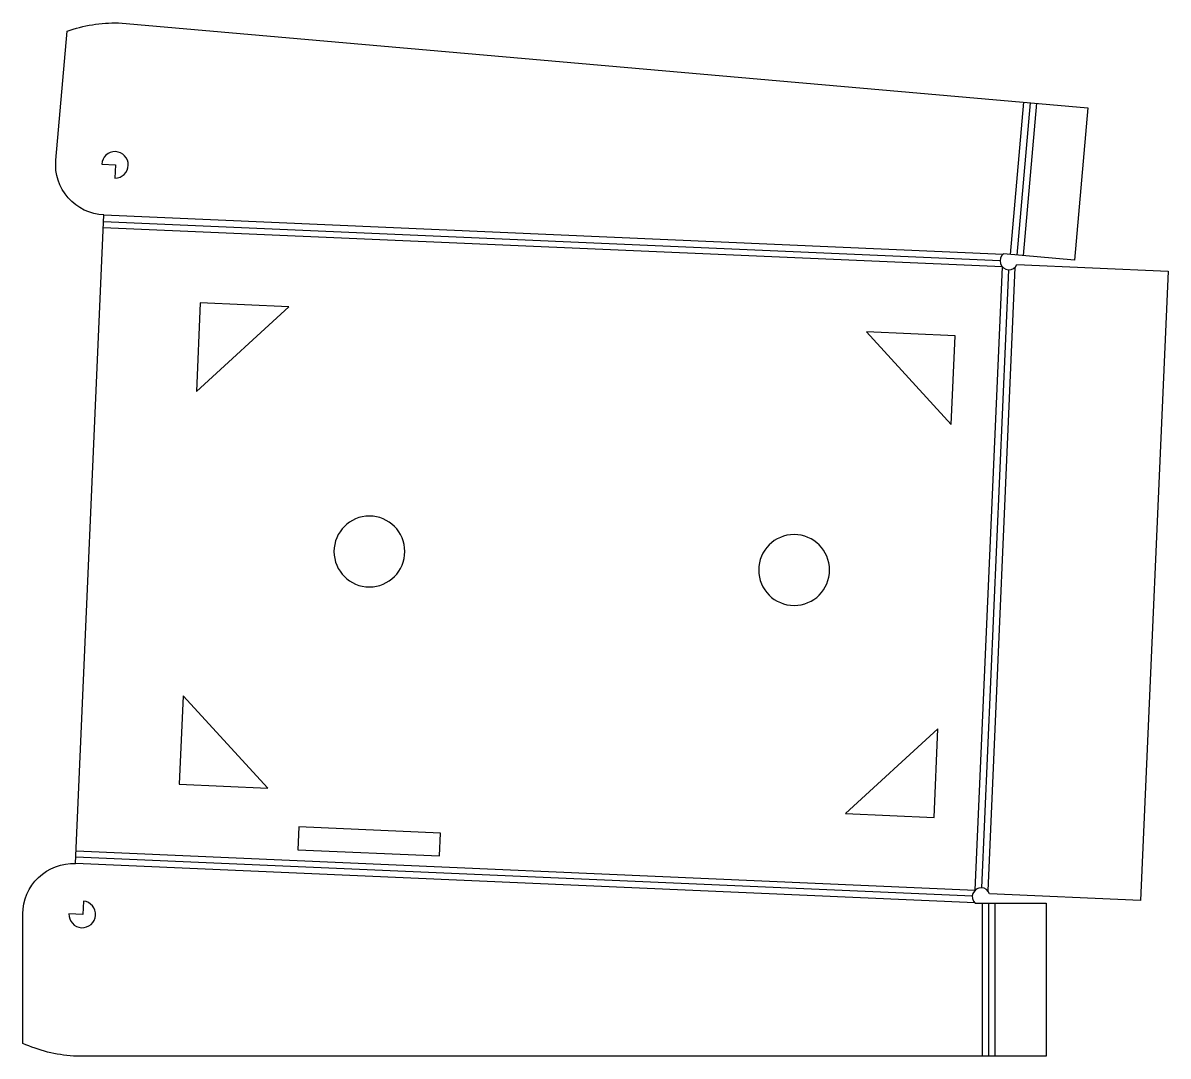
# Model space of a CAD drawing. Header units: millimetres. Extents: x -6 to 124, y 0 to 117.
import ezdxf

# ---------------------------------------------------------------- set-up
doc = ezdxf.new("R2010")
doc.units = ezdxf.units.MM

msp = doc.modelspace()

# ---------------------------------------------------------------- linework, layer by layer
at = {"layer": 'BEND'}
for p, q in [((108.02, 107.62), (106.52, 90.42)), ((3.41, 94.23), (104.62, 89.81)), ((105.58, 88.77), (102.53, 18.99)), ((101.49, 18.04), (0.28, 22.45)), ((103.32, 17.26), (103.32, 0))]:
    msp.add_line(p, q, dxfattribs=at)
at = {"layer": 'BEND_EXTENT'}
for p, q in [((105.8, 90.48), (107.3, 107.68)), ((108.74, 107.56), (107.23, 90.36)), ((3.45, 94.95), (104.96, 90.52)), ((104.89, 89.08), (3.38, 93.51)), ((101.81, 18.74), (104.89, 89.08)), ((106.29, 89.03), (103.22, 18.67)), ((0.31, 23.18), (101.81, 18.74)), ((101.76, 17.3), (0.25, 21.73)), ((102.6, 17.26), (102.6, 0)), ((104.04, 17.26), (104.04, 0))]:
    msp.add_line(p, q, dxfattribs=at)
at = {"layer": 'INTERIOR_PROFILES'}
for points in [[(4.76, 100.6), (4.69, 99.1, 2.341635), (3.2, 100.67)], [(1.07, 15.99), (-0.5, 16.06, 2.341635), (1.13, 17.49)]]:
    msp.add_lwpolyline(points, format="xyb", close=True, dxfattribs=at)
for points in [[(14.32, 85.02), (13.88, 75.03), (24.31, 84.59)], [(89.55, 81.74), (99.11, 71.31), (99.54, 81.3)], [(21.94, 30.24), (12.38, 40.67), (11.95, 30.68)], [(97.17, 26.95), (97.6, 36.95), (87.18, 27.39)], [(25.45, 25.88), (25.34, 23.28), (41.32, 22.59), (41.44, 25.18)]]:
    msp.add_lwpolyline(points, close=True, dxfattribs=at)
at = {"layer": 'INTERIOR_PROFILES', "extrusion": (0, 0, -1)}
for centre in [(-33.42, 56.96), (-81.37, 54.87)]:
    msp.add_circle(centre, 4, dxfattribs=at)
at = {"layer": 'OUTER_PROFILES'}
msp.add_lwpolyline([(120.49, 17.58), (103.43, 18.33, 1.270107), (101.8, 17.26), (109.84, 17.26), (109.84, 0), (0, 0, -0.092486), (-5.7, 1.44), (-5.7, 16.04, -0.427052), (0.25, 21.73), (3.45, 94.95, -0.427052), (-1.98, 101.14), (-0.71, 115.69, -0.092486), (5.09, 116.62), (114.52, 107.05), (113.01, 89.85), (105, 90.55, 1.270107), (106.53, 89.35), (123.59, 88.61)], format="xyb", close=True, dxfattribs=at)

doc.saveas('drawing.dxf')
